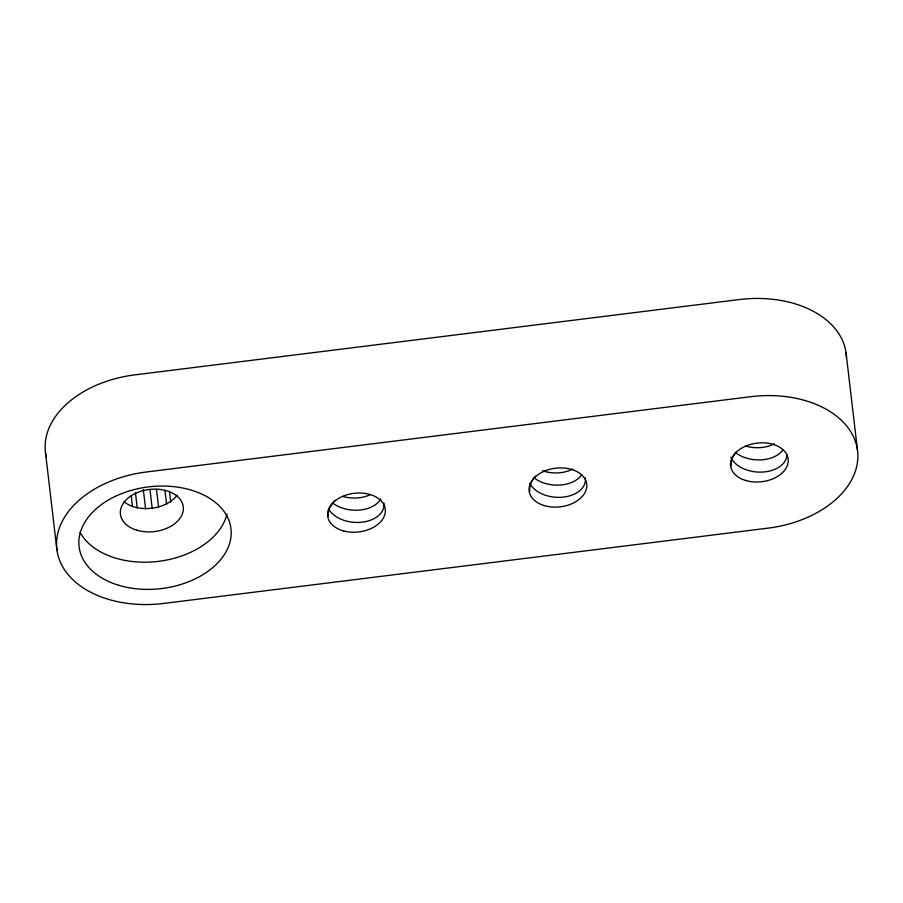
<?xml version="1.0" encoding="UTF-8"?>
<svg xmlns="http://www.w3.org/2000/svg" width="903" height="903" viewBox="0 0 903 903"><rect width="100%" height="100%" fill="white"/><g stroke="black" fill="none" stroke-linecap="round" stroke-linejoin="round"><path stroke-width="1.35" d="M846.077 353.05L857.489 450.202A98.867 66.291 -6.7 0 1 768.148 528.131L163.793 603.43A98.867 66.291 -6.7 0 1 56.923 549.95L45.511 452.798M169.572 492.372L170.701 501.966M164.956 490.498L166.57 504.213M156.501 489.336L158.589 507.17M149.977 489.505L152.235 508.705M143.317 489.595L145.575 508.795M135.45 492.79L137.222 507.87M131.24 495.758L132.538 506.73M857.489 450.202A98.867 66.291 -6.7 0 0 750.619 396.71L146.263 472.009A98.867 66.291 -6.7 0 0 56.923 549.95M846.438 357.204A98.867 66.291 -6.7 0 0 739.207 299.57L134.852 374.869A98.867 66.291 -6.7 0 0 46.245 456.907M227.003 513.999A76.462 51.257 -6.7 0 1 158.612 561.339A76.462 51.257 -6.7 0 1 80.028 532.318M177.101 495.171A31.639 21.209 -6.7 0 1 124.083 501.775M774.3 443.802A28.682 18.997 4.4 0 1 745.641 446.093M783.127 449.649A28.682 18.997 4.4 0 1 735.358 452.448M786.965 455.044A28.682 18.997 4.4 0 1 761.782 472.1A28.682 18.997 4.4 0 1 730.832 457.132M731.283 465.779A28.682 19.053 -17.8 0 1 736.058 452.177M572.795 469.029A28.682 18.997 4.4 0 1 542.466 470.802M581.611 474.888A28.682 18.997 4.4 0 1 533.854 477.676M585.37 477.89A28.682 18.997 4.4 0 1 562.93 497.147A28.682 18.997 4.4 0 1 529.88 483.523M529.768 491.018A28.682 19.053 -17.8 0 1 535.581 476.242M369.948 494.821A28.682 18.997 4.4 0 1 342.688 496.424M380.829 498.907A28.682 18.997 4.4 0 1 332.394 502.779M383.922 502.994A28.682 18.997 4.4 0 1 361.482 522.25A28.682 18.997 4.4 0 1 328.421 508.626M328.32 516.121A28.682 19.053 -17.8 0 1 335.25 500.206M118.688 585.279A76.462 51.257 -6.7 0 0 231.179 531.483A76.462 51.257 -6.7 0 0 115.223 496.413A76.462 51.257 -6.7 0 0 118.688 585.279M343.704 530.953A28.998 19.448 -6.7 0 0 385.31 509.495A28.998 19.448 -6.7 0 0 340.42 497.429A28.998 19.448 -6.7 0 0 343.704 530.953M544.148 505.556A28.998 19.448 -6.7 0 0 586.815 485.159A28.998 19.448 -6.7 0 0 542.838 471.851A28.998 19.448 -6.7 0 0 544.148 505.556M745.596 480.464A28.998 19.448 -6.7 0 0 788.263 460.056A28.998 19.448 -6.7 0 0 744.286 446.748A28.998 19.448 -6.7 0 0 745.596 480.464M136.793 530.196A31.639 21.209 -6.7 0 0 183.343 507.937A31.639 21.209 -6.7 0 0 135.36 493.433A31.639 21.209 -6.7 0 0 136.793 530.196"/></g></svg>
